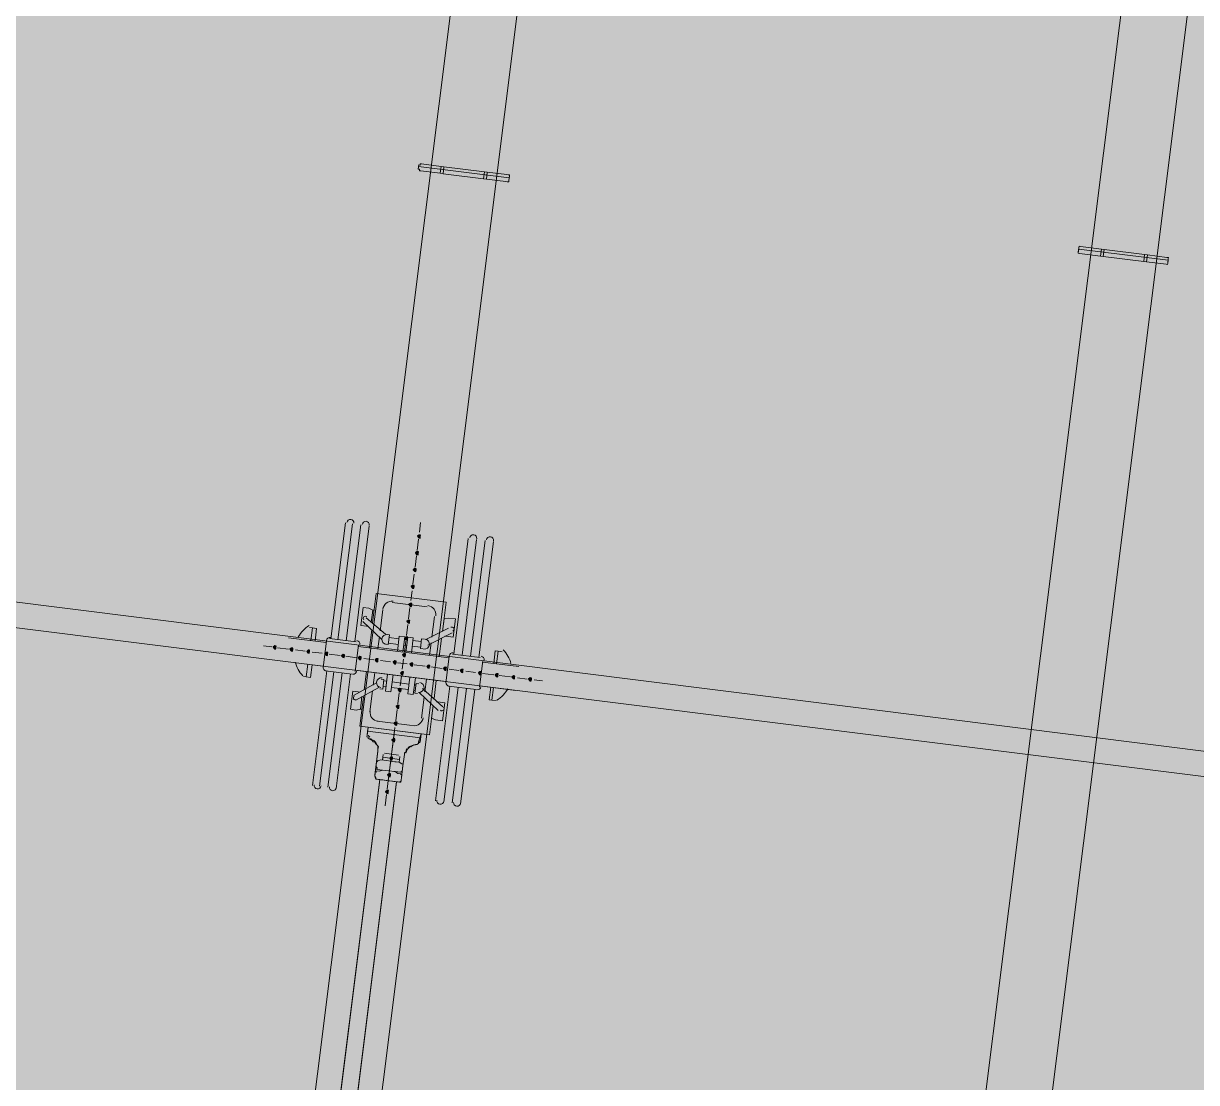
# Model space of a CAD drawing. Header units: metres. Extents: x -4 to 509425, y 7549 to 4732445.
# Drawn here: x 476057.51 to 476064.57, y 4719744.51 to 4719750.89 of the extents above; entities that cross this region are included whole.
import ezdxf

# ---------------------------------------------------------------- set-up
doc = ezdxf.new("R2010")
doc.units = ezdxf.units.M
doc.header["$LTSCALE"] = 0.01
doc.header["$MEASUREMENT"] = 0
doc.layers.get('0').update_dxf_attribs({"lineweight": 0})
doc.layers.add('_SUBESTACIÓN', color=1, linetype='Continuous')
doc.layers.add('SUBESTACION LA VID', color=253, linetype='Continuous')

# ---------------------------------------------------------------- blocks, each defined once
blk = doc.blocks.new('A$Cfff6051d')
at = {"layer": 'SUBESTACION LA VID', "transparency": 33554687}
h = blk.add_hatch(color=256, dxfattribs=at)
h.dxf.hatch_style = 2
h.paths.add_polyline_path([(476059.8963, 4719747.7988), (476059.8974, 4719747.8072), (476059.889, 4719747.8083), (476059.8795, 4719747.801), (476059.8869, 4719747.7915), (476059.8953, 4719747.7904)])
h = blk.add_hatch(color=256, dxfattribs=at)
h.dxf.hatch_style = 2
h.paths.add_polyline_path([(476059.8837, 4719747.698), (476059.8848, 4719747.7064), (476059.8763, 4719747.7075), (476059.8669, 4719747.7002), (476059.8742, 4719747.6907), (476059.8826, 4719747.6896)])
h = blk.add_hatch(color=256, dxfattribs=at)
h.dxf.hatch_style = 2
h.paths.add_polyline_path([(476059.8711, 4719747.5972), (476059.8721, 4719747.6056), (476059.8637, 4719747.6067), (476059.8543, 4719747.5993), (476059.8616, 4719747.5899), (476059.87, 4719747.5888)])
h = blk.add_hatch(color=256, dxfattribs=at)
h.dxf.hatch_style = 2
h.paths.add_polyline_path([(476059.8584, 4719747.4964), (476059.8595, 4719747.5048), (476059.8511, 4719747.5059), (476059.8416, 4719747.4985), (476059.849, 4719747.4891), (476059.8574, 4719747.488)])
h = blk.add_hatch(color=256, dxfattribs=at)
h.dxf.hatch_style = 2
h.paths.add_polyline_path([(476059.8447, 4719747.3872), (476059.8458, 4719747.3956), (476059.8374, 4719747.3967), (476059.8279, 4719747.3893), (476059.8353, 4719747.3799), (476059.8437, 4719747.3788)])
h = blk.add_hatch(color=256, dxfattribs=at)
h.dxf.hatch_style = 2
h.paths.add_polyline_path([(476059.8321, 4719747.2864), (476059.8332, 4719747.2948), (476059.8247, 4719747.2959), (476059.8153, 4719747.2885), (476059.8226, 4719747.2791), (476059.831, 4719747.278)])
h = blk.add_hatch(color=256, dxfattribs=at)
h.dxf.hatch_style = 2
h.paths.add_polyline_path([(476059.8195, 4719747.1856), (476059.8205, 4719747.194), (476059.8121, 4719747.1951), (476059.8027, 4719747.1877), (476059.81, 4719747.1783), (476059.8184, 4719747.1772)])
h = blk.add_hatch(color=256, dxfattribs=at)
h.dxf.hatch_style = 2
h.paths.add_polyline_path([(476059.0277, 4719747.1313), (476059.0287, 4719747.1397), (476059.0203, 4719747.1408), (476059.0109, 4719747.1334), (476059.0182, 4719747.124), (476059.0266, 4719747.1229)])
h = blk.add_hatch(color=256, dxfattribs=at)
h.dxf.hatch_style = 2
h.paths.add_polyline_path([(476059.1285, 4719747.1187), (476059.1295, 4719747.1271), (476059.1211, 4719747.1281), (476059.1117, 4719747.1208), (476059.119, 4719747.1113), (476059.1274, 4719747.1103)])
h = blk.add_hatch(color=256, dxfattribs=at)
h.dxf.hatch_style = 2
h.paths.add_polyline_path([(476059.2293, 4719747.106), (476059.2303, 4719747.1144), (476059.2219, 4719747.1155), (476059.2125, 4719747.1081), (476059.2198, 4719747.0987), (476059.2282, 4719747.0976)])
h = blk.add_hatch(color=256, dxfattribs=at)
h.dxf.hatch_style = 2
h.paths.add_polyline_path([(476059.3385, 4719747.0923), (476059.3395, 4719747.1007), (476059.3311, 4719747.1018), (476059.3217, 4719747.0944), (476059.329, 4719747.085), (476059.3374, 4719747.0839)])
h = blk.add_hatch(color=256, dxfattribs=at)
h.dxf.hatch_style = 2
h.paths.add_polyline_path([(476059.4393, 4719747.0797), (476059.4403, 4719747.0881), (476059.4319, 4719747.0892), (476059.4225, 4719747.0818), (476059.4298, 4719747.0724), (476059.4382, 4719747.0713)])
h = blk.add_hatch(color=256, dxfattribs=at)
h.dxf.hatch_style = 2
h.paths.add_polyline_path([(476059.5401, 4719747.0671), (476059.5411, 4719747.0755), (476059.5327, 4719747.0765), (476059.5233, 4719747.0692), (476059.5306, 4719747.0597), (476059.539, 4719747.0587)])
h = blk.add_hatch(color=256, dxfattribs=at)
h.dxf.hatch_style = 2
h.paths.add_polyline_path([(476059.6409, 4719747.0544), (476059.6419, 4719747.0628), (476059.6335, 4719747.0639), (476059.6241, 4719747.0565), (476059.6314, 4719747.0471), (476059.6398, 4719747.046)])
h = blk.add_hatch(color=256, dxfattribs=at)
h.dxf.hatch_style = 2
h.paths.add_polyline_path([(476059.7501, 4719747.0407), (476059.7511, 4719747.0491), (476059.7427, 4719747.0502), (476059.7333, 4719747.0428), (476059.7406, 4719747.0334), (476059.749, 4719747.0323)])
h = blk.add_hatch(color=256, dxfattribs=at)
h.dxf.hatch_style = 2
h.paths.add_polyline_path([(476059.8068, 4719747.0848), (476059.8079, 4719747.0932), (476059.7995, 4719747.0943), (476059.79, 4719747.0869), (476059.7974, 4719747.0775), (476059.8058, 4719747.0764)])
h = blk.add_hatch(color=256, dxfattribs=at)
h.dxf.hatch_style = 2
h.paths.add_polyline_path([(476059.8509, 4719747.0281), (476059.852, 4719747.0365), (476059.8436, 4719747.0376), (476059.8341, 4719747.0302), (476059.8414, 4719747.0208), (476059.8498, 4719747.0197)])
h = blk.add_hatch(color=256, dxfattribs=at)
h.dxf.hatch_style = 2
h.paths.add_polyline_path([(476059.7931, 4719746.9756), (476059.7942, 4719746.984), (476059.7858, 4719746.9851), (476059.7763, 4719746.9777), (476059.7837, 4719746.9683), (476059.7921, 4719746.9672)])
h = blk.add_hatch(color=256, dxfattribs=at)
h.dxf.hatch_style = 2
h.paths.add_polyline_path([(476059.9517, 4719747.0155), (476059.9528, 4719747.0239), (476059.9444, 4719747.0249), (476059.9349, 4719747.0176), (476059.9422, 4719747.0081), (476059.9506, 4719747.0071)])
h = blk.add_hatch(color=256, dxfattribs=at)
h.dxf.hatch_style = 2
h.paths.add_polyline_path([(476060.0525, 4719747.0028), (476060.0536, 4719747.0112), (476060.0452, 4719747.0123), (476060.0357, 4719747.0049), (476060.0431, 4719746.9955), (476060.0515, 4719746.9944)])
h = blk.add_hatch(color=256, dxfattribs=at)
h.dxf.hatch_style = 2
h.paths.add_polyline_path([(476060.1533, 4719746.9902), (476060.1544, 4719746.9986), (476060.146, 4719746.9996), (476060.1365, 4719746.9923), (476060.1439, 4719746.9828), (476060.1523, 4719746.9818)])
h = blk.add_hatch(color=256, dxfattribs=at)
h.dxf.hatch_style = 2
h.paths.add_polyline_path([(476060.2625, 4719746.9765), (476060.2636, 4719746.9849), (476060.2552, 4719746.9859), (476060.2457, 4719746.9786), (476060.2531, 4719746.9691), (476060.2615, 4719746.9681)])
h = blk.add_hatch(color=256, dxfattribs=at)
h.dxf.hatch_style = 2
h.paths.add_polyline_path([(476060.3633, 4719746.9639), (476060.3644, 4719746.9723), (476060.356, 4719746.9733), (476060.3465, 4719746.966), (476060.3539, 4719746.9565), (476060.3623, 4719746.9555)])
h = blk.add_hatch(color=256, dxfattribs=at)
h.dxf.hatch_style = 2
h.paths.add_polyline_path([(476060.4641, 4719746.9512), (476060.4652, 4719746.9596), (476060.4568, 4719746.9607), (476060.4473, 4719746.9533), (476060.4547, 4719746.9439), (476060.4631, 4719746.9428)])
h = blk.add_hatch(color=256, dxfattribs=at)
h.dxf.hatch_style = 2
h.paths.add_polyline_path([(476060.5649, 4719746.9386), (476060.566, 4719746.947), (476060.5576, 4719746.948), (476060.5481, 4719746.9407), (476060.5555, 4719746.9312), (476060.5639, 4719746.9302)])
h = blk.add_hatch(color=256, dxfattribs=at)
h.dxf.hatch_style = 2
h.paths.add_polyline_path([(476059.7805, 4719746.8748), (476059.7815, 4719746.8832), (476059.7731, 4719746.8843), (476059.7637, 4719746.8769), (476059.771, 4719746.8675), (476059.7794, 4719746.8664)])
h = blk.add_hatch(color=256, dxfattribs=at)
h.dxf.hatch_style = 2
h.paths.add_polyline_path([(476059.7679, 4719746.774), (476059.7689, 4719746.7824), (476059.7605, 4719746.7835), (476059.751, 4719746.7761), (476059.7584, 4719746.7667), (476059.7668, 4719746.7656)])
h = blk.add_hatch(color=256, dxfattribs=at)
h.dxf.hatch_style = 2
h.paths.add_polyline_path([(476059.7552, 4719746.6732), (476059.7563, 4719746.6816), (476059.7479, 4719746.6827), (476059.7384, 4719746.6753), (476059.7458, 4719746.6659), (476059.7542, 4719746.6648)])
h = blk.add_hatch(color=256, dxfattribs=at)
h.dxf.hatch_style = 2
h.paths.add_polyline_path([(476059.7426, 4719746.5724), (476059.7436, 4719746.5808), (476059.7352, 4719746.5819), (476059.7258, 4719746.5745), (476059.7331, 4719746.5651), (476059.7415, 4719746.564)])
h = blk.add_hatch(color=256, dxfattribs=at)
h.dxf.hatch_style = 2
h.paths.add_polyline_path([(476059.7289, 4719746.4632), (476059.7299, 4719746.4716), (476059.7215, 4719746.4726), (476059.7121, 4719746.4653), (476059.7194, 4719746.4558), (476059.7278, 4719746.4548)])
h = blk.add_hatch(color=256, dxfattribs=at)
h.dxf.hatch_style = 2
h.paths.add_polyline_path([(476059.7163, 4719746.3624), (476059.7173, 4719746.3708), (476059.7089, 4719746.3718), (476059.6994, 4719746.3645), (476059.7068, 4719746.355), (476059.7152, 4719746.354)])
h = blk.add_hatch(color=256, dxfattribs=at)
h.dxf.hatch_style = 2
h.paths.add_polyline_path([(476059.7036, 4719746.2616), (476059.7047, 4719746.27), (476059.6963, 4719746.271), (476059.6868, 4719746.2637), (476059.6942, 4719746.2542), (476059.7026, 4719746.2532)])
at = {"layer": 'SUBESTACION LA VID', "lineweight": 15}
for p, q in [((476071.4612, 4719745.6493), (475975.7142, 4719757.6531)), ((476071.4423, 4719745.4981), (475975.6953, 4719757.5019)), ((476059.4459, 4719747.8809), (476059.3585, 4719747.1837)), ((476059.4005, 4719747.1784), (476059.4879, 4719747.8757)), ((476059.8985, 4719747.8839), (476059.8911, 4719747.8251)), ((476059.5383, 4719747.8693), (476059.4509, 4719747.1721)), ((476059.5013, 4719747.1658), (476059.5887, 4719747.863)), ((476059.8858, 4719747.7831), (476059.8774, 4719747.7159)), ((476060.0977, 4719747.091), (476060.1851, 4719747.7882)), ((476060.2355, 4719747.7819), (476060.1481, 4719747.0847)), ((476060.1985, 4719747.0784), (476060.2859, 4719747.7756)), ((476060.3363, 4719747.7693), (476060.2489, 4719747.0721)), ((476059.8732, 4719747.6823), (476059.8648, 4719747.6151)), ((476059.8595, 4719747.5731), (476059.8521, 4719747.5143)), ((476059.6095, 4719747.2802), (476059.6316, 4719747.4566)), ((476060.0516, 4719747.404), (476059.6316, 4719747.4566)), ((476059.8469, 4719747.4723), (476059.8395, 4719747.4135)), ((476059.9371, 4719747.3756), (476059.7271, 4719747.402)), ((476060.0295, 4719747.2275), (476060.0516, 4719747.404)), ((476059.5706, 4719747.3107), (476059.6861, 4719747.2109)), ((476059.6546, 4719747.2319), (476059.6704, 4719747.3579)), ((476059.8342, 4719747.3715), (476059.8258, 4719747.3043)), ((476059.9654, 4719747.1929), (476059.9812, 4719747.3189)), ((476059.2304, 4719747.2509), (476059.2472, 4719747.2488)), ((476059.5507, 4719747.2876), (476059.6651, 4719747.1794)), ((476059.8216, 4719747.2707), (476059.8132, 4719747.2035)), ((476060.0663, 4719747.2485), (476059.9297, 4719747.1803)), ((476059.3301, 4719747.1616), (476059.1033, 4719747.1901)), ((476059.3111, 4719747.0104), (476059.3312, 4719747.17)), ((476059.5097, 4719747.1647), (476059.3501, 4719747.1847)), ((476059.5905, 4719747.129), (476059.6042, 4719747.2382)), ((476059.6409, 4719747.1227), (476059.6504, 4719747.1983)), ((476059.768, 4719747.1835), (476059.7092, 4719747.1909)), ((476059.7585, 4719747.1079), (476059.7701, 4719747.2003)), ((476059.8037, 4719747.1961), (476059.7701, 4719747.2003)), ((476059.7921, 4719747.1037), (476059.8037, 4719747.1961)), ((476059.8089, 4719747.1699), (476059.8005, 4719747.1027)), ((476059.8184, 4719747.1772), (476059.8016, 4719747.1793)), ((476059.8089, 4719747.1016), (476059.8205, 4719747.194)), ((476059.8541, 4719747.1898), (476059.8205, 4719747.194)), ((476059.8425, 4719747.0974), (476059.8541, 4719747.1898)), ((476059.9024, 4719747.1667), (476059.852, 4719747.173)), ((476059.9213, 4719747.1814), (476059.9045, 4719747.1835)), ((476060.0883, 4719747.2202), (476059.9423, 4719747.1446)), ((476060.0105, 4719747.0763), (476060.0242, 4719747.1855)), ((476059.0025, 4719747.1345), (476058.9521, 4719747.1408)), ((476059.1033, 4719747.1218), (476059.0361, 4719747.1303)), ((476059.2041, 4719747.1092), (476059.1453, 4719747.1166)), ((476059.3049, 4719747.0966), (476059.2461, 4719747.1039)), ((476059.5244, 4719747.1458), (476059.5044, 4719746.9862)), ((476060.0693, 4719747.069), (476059.5233, 4719747.1374)), ((476059.7638, 4719747.1499), (476059.705, 4719747.1573)), ((476059.8142, 4719747.1436), (476059.7974, 4719747.1457)), ((476059.8982, 4719747.1331), (476059.8478, 4719747.1394)), ((476059.9517, 4719747.0837), (476059.9612, 4719747.1593)), ((476060.3896, 4719747.1056), (476060.3644, 4719747.1088)), ((476059.3122, 4719747.0188), (476059.0854, 4719747.0473)), ((476059.4141, 4719747.0829), (476059.3469, 4719747.0913)), ((476059.5149, 4719747.0702), (476059.4477, 4719747.0786)), ((476059.6157, 4719747.0576), (476059.5569, 4719747.065)), ((476059.7165, 4719747.0449), (476059.6577, 4719747.0523)), ((476059.8173, 4719747.0323), (476059.7585, 4719747.0397)), ((476059.7953, 4719747.0607), (476059.7879, 4719747.0019)), ((476060.0704, 4719747.0774), (476060.0504, 4719746.9178)), ((476060.0893, 4719747.0921), (476060.2573, 4719747.071)), ((476060.252, 4719746.8925), (476060.272, 4719747.0521)), ((476060.2709, 4719747.0437), (476060.4894, 4719747.0163)), ((476059.2355, 4719746.9517), (476059.245, 4719747.0273)), ((476059.2479, 4719746.3017), (476059.3342, 4719746.9905)), ((476059.3762, 4719746.9852), (476059.2899, 4719746.2964)), ((476059.4854, 4719746.9715), (476059.3258, 4719746.9915)), ((476059.3403, 4719746.2901), (476059.4266, 4719746.9789)), ((476059.477, 4719746.9726), (476059.3907, 4719746.2838)), ((476060.0514, 4719746.9262), (476059.5054, 4719746.9946)), ((476059.5589, 4719746.877), (476059.5726, 4719746.9862)), ((476059.6135, 4719746.9043), (476059.623, 4719746.9799)), ((476059.6986, 4719746.9704), (476059.686, 4719746.8696)), ((476059.7322, 4719746.9662), (476059.7196, 4719746.8654)), ((476059.7826, 4719746.9599), (476059.7752, 4719746.9011)), ((476059.9265, 4719747.0186), (476059.8593, 4719747.027)), ((476060.0273, 4719747.006), (476059.9601, 4719747.0144)), ((476060.1281, 4719746.9933), (476060.0693, 4719747.0007)), ((476060.2289, 4719746.9807), (476060.1701, 4719746.9881)), ((476060.3381, 4719746.967), (476060.2709, 4719746.9754)), ((476060.4389, 4719746.9544), (476060.3717, 4719746.9628)), ((476059.2103, 4719746.9548), (476059.1935, 4719746.9569)), ((476059.4949, 4719746.8424), (476059.6324, 4719746.919)), ((476059.5085, 4719746.8151), (476059.6461, 4719746.8917)), ((476059.6891, 4719746.8948), (476059.6723, 4719746.8969)), ((476059.6934, 4719746.9284), (476059.6766, 4719746.9305)), ((476059.8235, 4719746.8779), (476059.7227, 4719746.8906)), ((476059.8278, 4719746.9115), (476059.727, 4719746.9242)), ((476059.833, 4719746.9536), (476059.8204, 4719746.8527)), ((476059.8666, 4719746.9493), (476059.854, 4719746.8485)), ((476059.8698, 4719746.9063), (476059.8614, 4719746.9073)), ((476059.9243, 4719746.8653), (476059.9338, 4719746.9409)), ((476059.9789, 4719746.8243), (476059.9926, 4719746.9335)), ((476060.0735, 4719746.8978), (476059.9871, 4719746.209)), ((476060.0375, 4719746.2027), (476060.1239, 4719746.8915)), ((476060.0651, 4719746.8989), (476060.2331, 4719746.8778)), ((476060.253, 4719746.9009), (476060.4715, 4719746.8735)), ((476060.3108, 4719746.8169), (476060.3202, 4719746.8925)), ((476060.5397, 4719746.9417), (476060.4809, 4719746.9491)), ((476060.6321, 4719746.9302), (476060.5817, 4719746.9365)), ((476059.5315, 4719746.6586), (476059.5537, 4719746.835)), ((476059.5935, 4719746.7447), (476059.6093, 4719746.8707)), ((476059.7196, 4719746.8654), (476059.686, 4719746.8696)), ((476059.77, 4719746.8591), (476059.7616, 4719746.7919)), ((476059.854, 4719746.8485), (476059.8204, 4719746.8527)), ((476059.8655, 4719746.8727), (476059.8571, 4719746.8737)), ((476059.8802, 4719746.8538), (476059.8634, 4719746.8559)), ((476060.0041, 4719746.7529), (476059.8897, 4719746.8611)), ((476059.9043, 4719746.7057), (476059.9201, 4719746.8317)), ((476060.0325, 4719746.775), (476059.9097, 4719746.8842)), ((476060.1743, 4719746.8852), (476060.0879, 4719746.1963)), ((476060.1383, 4719746.19), (476060.2247, 4719746.8788)), ((476059.7573, 4719746.7583), (476059.7489, 4719746.6911)), ((476059.9516, 4719746.6059), (476059.9737, 4719746.7823)), ((476060.3276, 4719746.8148), (476060.3528, 4719746.8116)), ((476059.8476, 4719746.6616), (476059.6376, 4719746.6879)), ((476059.9516, 4719746.6059), (476059.5315, 4719746.6586)), ((476059.898, 4719746.587), (476059.5788, 4719746.6271)), ((476059.7437, 4719746.6491), (476059.7363, 4719746.5903)), ((476059.5819, 4719746.584), (476059.6061, 4719746.5724)), ((476059.731, 4719746.5483), (476059.7236, 4719746.4894)), ((476059.8497, 4719746.5419), (476059.8759, 4719746.5471)), ((476059.6407, 4719746.5084), (476059.6302, 4719746.4244)), ((476059.6722, 4719746.4874), (476059.6701, 4719746.4706)), ((476059.6806, 4719746.4863), (476059.6806, 4719746.4863)), ((476059.7656, 4719746.4842), (476059.6816, 4719746.4947)), ((476059.7646, 4719746.4758), (476059.7646, 4719746.4758)), ((476059.7709, 4719746.4579), (476059.773, 4719746.4747)), ((476059.7898, 4719746.4044), (476059.8003, 4719746.4884)), ((476059.6228, 4719746.3656), (476059.6302, 4719746.4244)), ((476059.7184, 4719746.4474), (476059.7099, 4719746.3802)), ((476059.7898, 4719746.4044), (476059.7824, 4719746.3456)), ((476059.6532, 4719746.3362), (476058.915, 4719740.4475)), ((476059.754, 4719746.3235), (476059.0158, 4719740.4349)), ((476059.7057, 4719746.3466), (476059.6973, 4719746.2794)), ((476059.6931, 4719746.2458), (476059.6847, 4719746.1786))]:
    blk.add_line(p, q, dxfattribs=at)
at = {"layer": 'SUBESTACION LA VID', "lineweight": 0}
for p, q in [((476060.4295, 4719749.9419), (476060.4316, 4719749.9587)), ((476060.4327, 4719749.9671), (476060.4316, 4719749.9587)), ((476064.3945, 4719749.4448), (476064.3966, 4719749.4616)), ((476064.3976, 4719749.47), (476064.3966, 4719749.4616)), ((476059.9012, 4719746.6122), (476059.8864, 4719746.5629)), ((476059.6532, 4719746.3362), (476059.754, 4719746.3235))]:
    blk.add_line(p, q, dxfattribs=at)
at = {"layer": 'SUBESTACION LA VID', "lineweight": 15}
for points in [[(476062.275, 4719768.4732), (476062.0338, 4719766.5495), (476057.6569, 4719731.6377)], [(476062.6698, 4719768.4237), (476062.4286, 4719766.5), (476058.0517, 4719731.5882)], [(476061.6303, 4719731.1396), (476066.0071, 4719766.0514), (476066.2483, 4719767.9751)], [(476066.6431, 4719767.9256), (476066.402, 4719766.0019), (476062.0251, 4719731.0901)], [(476071.4423, 4719745.4981), (476071.4612, 4719745.6493), (475975.7142, 4719757.6531), (475975.6953, 4719757.5019), (476071.4423, 4719745.4981)], [(476059.9045, 4719750.0418), (476059.8961, 4719750.0429), (476059.895, 4719750.0345), (476059.8866, 4719750.0355), (476059.8835, 4719750.0103), (476059.8919, 4719750.0093), (476059.8908, 4719750.0009), (476059.8992, 4719749.9998), (476060.0168, 4719749.9851), (476060.0221, 4719750.0271), (476059.9045, 4719750.0418)], [(476060.4316, 4719749.9587), (476060.4295, 4719749.9419), (476060.4285, 4719749.9335), (476060.4201, 4719749.9345), (476060.4117, 4719749.9356), (476060.2941, 4719749.9503), (476060.2773, 4719749.9524), (476060.0336, 4719749.983), (476060.0168, 4719749.9851), (476059.8992, 4719749.9998), (476059.8908, 4719750.0009), (476059.8919, 4719750.0093), (476059.8835, 4719750.0103), (476059.8856, 4719750.0271), (476060.4316, 4719749.9587)], [(476060.4316, 4719749.9587), (476060.4327, 4719749.9671), (476060.4337, 4719749.9755), (476060.4253, 4719749.9765), (476060.4169, 4719749.9776), (476060.2993, 4719749.9923), (476060.2825, 4719749.9944), (476060.0389, 4719750.025), (476060.0221, 4719750.0271), (476059.9045, 4719750.0418), (476059.8961, 4719750.0429), (476059.895, 4719750.0345), (476059.8866, 4719750.0355), (476059.8856, 4719750.0271), (476060.4316, 4719749.9587)], [(476060.0221, 4719750.0271), (476060.0168, 4719749.9851), (476060.0336, 4719749.983), (476060.0389, 4719750.025), (476060.0221, 4719750.0271)], [(476060.2825, 4719749.9944), (476060.2773, 4719749.9524), (476060.0336, 4719749.983), (476060.0389, 4719750.025), (476060.2825, 4719749.9944)], [(476060.2993, 4719749.9923), (476060.2941, 4719749.9503), (476060.2773, 4719749.9524), (476060.2825, 4719749.9944), (476060.2993, 4719749.9923)], [(476060.4169, 4719749.9776), (476060.2993, 4719749.9923), (476060.2941, 4719749.9503), (476060.4117, 4719749.9356), (476060.4201, 4719749.9345), (476060.4285, 4719749.9335), (476060.4295, 4719749.9419), (476060.4327, 4719749.9671), (476060.4337, 4719749.9755), (476060.4253, 4719749.9765), (476060.4169, 4719749.9776)], [(476063.8695, 4719749.5448), (476063.8611, 4719749.5458), (476063.86, 4719749.5374), (476063.8568, 4719749.5122), (476063.8558, 4719749.5038), (476063.8642, 4719749.5027), (476063.9902, 4719749.487), (476063.9955, 4719749.529), (476063.8695, 4719749.5448)], [(476064.3966, 4719749.4616), (476064.3945, 4719749.4448), (476064.3934, 4719749.4364), (476064.385, 4719749.4375), (476064.2674, 4719749.4522), (476064.2506, 4719749.4543), (476064.007, 4719749.4848), (476063.9902, 4719749.487), (476063.8642, 4719749.5027), (476063.8558, 4719749.5038), (476063.8568, 4719749.5122), (476063.859, 4719749.529), (476064.3966, 4719749.4616)], [(476064.3966, 4719749.4616), (476064.3976, 4719749.47), (476064.3987, 4719749.4784), (476064.3903, 4719749.4795), (476064.2727, 4719749.4942), (476064.2559, 4719749.4963), (476064.0123, 4719749.5269), (476063.9955, 4719749.529), (476063.8695, 4719749.5448), (476063.8611, 4719749.5458), (476063.86, 4719749.5374), (476063.859, 4719749.529), (476064.3966, 4719749.4616)], [(476063.9955, 4719749.529), (476063.9902, 4719749.487), (476064.007, 4719749.4848), (476064.0123, 4719749.5269), (476063.9955, 4719749.529)], [(476064.2559, 4719749.4963), (476064.2506, 4719749.4543), (476064.007, 4719749.4848), (476064.0123, 4719749.5269), (476064.2559, 4719749.4963)], [(476064.2727, 4719749.4942), (476064.2674, 4719749.4522), (476064.2506, 4719749.4543), (476064.2559, 4719749.4963), (476064.2727, 4719749.4942)], [(476064.3903, 4719749.4795), (476064.2727, 4719749.4942), (476064.2674, 4719749.4522), (476064.385, 4719749.4375), (476064.3934, 4719749.4364), (476064.3945, 4719749.4448), (476064.3976, 4719749.47), (476064.3987, 4719749.4784), (476064.3903, 4719749.4795)], [(476059.5391, 4719747.2634), (476059.5528, 4719747.3726), (476059.5864, 4719747.3684), (476059.6105, 4719747.3569)], [(476059.6189, 4719747.3558), (476059.6105, 4719747.3569), (476059.6011, 4719747.2813)], [(476059.2629, 4719747.1701), (476059.2724, 4719747.2457), (476059.2472, 4719747.2488), (476059.2377, 4719747.1732)], [(476059.5391, 4719747.2634), (476059.5727, 4719747.2592), (476059.5811, 4719747.2582)], [(476060.0431, 4719747.2002), (476060.0515, 4719747.1992), (476060.0935, 4719747.1939), (476060.1072, 4719747.3031), (476060.0652, 4719747.3084), (476060.039, 4719747.3032), (476060.0295, 4719747.2275)], [(476059.6871, 4719747.151), (476059.7039, 4719747.1489), (476059.7113, 4719747.2077), (476059.6945, 4719747.2098)], [(476059.9139, 4719747.1226), (476059.8971, 4719747.1247), (476059.9045, 4719747.1835)], [(476060.3381, 4719747.0353), (476060.3476, 4719747.1109), (476060.3644, 4719747.1088), (476060.3549, 4719747.0332)], [(476059.2198, 4719747.0304), (476059.2103, 4719746.9548), (476059.2355, 4719746.9517)], [(476059.6608, 4719746.941), (476059.6776, 4719746.9389), (476059.6702, 4719746.8801), (476059.6534, 4719746.8822)], [(476059.8876, 4719746.9126), (476059.8708, 4719746.9147), (476059.8634, 4719746.8559)], [(476060.337, 4719746.8904), (476060.3276, 4719746.8148), (476060.3108, 4719746.8169)], [(476059.4896, 4719746.8686), (476059.4759, 4719746.7594), (476059.5095, 4719746.7552), (476059.5358, 4719746.7604)], [(476059.4896, 4719746.8686), (476059.5232, 4719746.8644), (476059.5316, 4719746.8633)], [(476059.5442, 4719746.7594), (476059.5358, 4719746.7604), (476059.5453, 4719746.836)], [(476059.9936, 4719746.8054), (476060.002, 4719746.8044), (476060.044, 4719746.7991), (476060.0303, 4719746.6899), (476059.9883, 4719746.6952), (476059.9642, 4719746.7067), (476059.9737, 4719746.7823)], [(476059.5756, 4719746.6019), (476059.5819, 4719746.6523), (476059.7415, 4719746.6323), (476059.7036, 4719746.3298), (476059.6784, 4719746.333), (476059.67, 4719746.3341), (476059.6532, 4719746.3362), (476059.6448, 4719746.3372), (476059.6364, 4719746.3383), (476059.628, 4719746.3393), (476059.6217, 4719746.3572), (476059.6228, 4719746.3656), (476059.6302, 4719746.4244), (476059.6407, 4719746.5084), (476059.6417, 4719746.5168), (476059.6428, 4719746.5252), (476059.6439, 4719746.5336), (476059.6365, 4719746.543), (476059.6292, 4719746.5525), (476059.6218, 4719746.5619), (476059.6134, 4719746.563), (476059.6061, 4719746.5724), (476059.5987, 4719746.5819), (476059.5819, 4719746.584), (476059.583, 4719746.5924), (476059.5746, 4719746.5935), (476059.5756, 4719746.6019)], [(476059.8948, 4719746.5618), (476059.898, 4719746.587), (476059.9012, 4719746.6122), (476059.5819, 4719746.6523), (476059.5788, 4719746.6271), (476059.5756, 4719746.6019)], [(476059.8948, 4719746.5618), (476059.9012, 4719746.6122), (476059.7415, 4719746.6323), (476059.7036, 4719746.3298), (476059.7288, 4719746.3267), (476059.7372, 4719746.3256), (476059.7456, 4719746.3246), (476059.754, 4719746.3235), (476059.7624, 4719746.3225), (476059.7708, 4719746.3214), (476059.7792, 4719746.3204), (476059.7813, 4719746.3372), (476059.7824, 4719746.3456), (476059.7898, 4719746.4044), (476059.8003, 4719746.4884), (476059.8014, 4719746.4968), (476059.8108, 4719746.5041), (476059.8119, 4719746.5125), (476059.8129, 4719746.5209), (476059.8213, 4719746.5199), (476059.8224, 4719746.5283), (476059.8318, 4719746.5356), (476059.8402, 4719746.5346), (476059.8497, 4719746.5419), (476059.8675, 4719746.5482), (476059.8759, 4719746.5471), (476059.8854, 4719746.5545), (476059.8864, 4719746.5629), (476059.8948, 4719746.5618)], [(476059.7688, 4719746.4411), (476059.7709, 4719746.4579), (476059.6701, 4719746.4706), (476059.668, 4719746.4538)], [(476059.6228, 4719746.3656), (476059.6238, 4719746.374), (476059.6249, 4719746.3824), (476059.6333, 4719746.3813), (476059.6343, 4719746.3897), (476059.6511, 4719746.3876), (476059.669, 4719746.3939), (476059.6858, 4719746.3918), (476059.711, 4719746.3886), (476059.7362, 4719746.3855), (476059.7446, 4719746.3844), (476059.7604, 4719746.3739), (476059.7772, 4719746.3718), (476059.7845, 4719746.3624), (476059.7835, 4719746.354), (476059.7824, 4719746.3456), (476059.7813, 4719746.3372), (476059.7803, 4719746.3288), (476059.7708, 4719746.3214), (476059.754, 4719746.3235), (476059.7372, 4719746.3256), (476059.7288, 4719746.3267), (476059.7036, 4719746.3298), (476059.6784, 4719746.333), (476059.6616, 4719746.3351), (476059.6448, 4719746.3372), (476059.628, 4719746.3393), (476059.6291, 4719746.3477), (476059.6217, 4719746.3572), (476059.6228, 4719746.3656)], [(476059.7184, 4719746.4474), (476059.7436, 4719746.4443), (476059.752, 4719746.4432), (476059.7688, 4719746.4411), (476059.7845, 4719746.4306), (476059.7929, 4719746.4296), (476059.7919, 4719746.4212), (476059.7908, 4719746.4128), (476059.7898, 4719746.4044), (476059.7887, 4719746.396), (476059.7877, 4719746.3876), (476059.7782, 4719746.3802), (476059.7614, 4719746.3823), (476059.7446, 4719746.3844), (476059.7362, 4719746.3855), (476059.711, 4719746.3886), (476059.6858, 4719746.3918), (476059.669, 4719746.3939), (476059.6522, 4719746.396), (476059.6354, 4719746.3981), (476059.6365, 4719746.4065), (476059.6291, 4719746.416), (476059.6302, 4719746.4244), (476059.6312, 4719746.4328), (476059.6323, 4719746.4412), (476059.6417, 4719746.4485), (476059.6596, 4719746.4548), (476059.6764, 4719746.4527), (476059.6932, 4719746.4506), (476059.7184, 4719746.4474)], [(476059.6532, 4719746.3362), (476059.754, 4719746.3235), (476059.0158, 4719740.4349), (476058.915, 4719740.4475), (476059.6532, 4719746.3362)]]:
    blk.add_lwpolyline(points, dxfattribs=at)
at = {"layer": 'SUBESTACION LA VID', "lineweight": 0}
for points in [[(476059.8856, 4719750.0271), (476059.8835, 4719750.0103), (476059.8856, 4719750.0271), (476059.8835, 4719750.0103)], [(476059.8856, 4719750.0271), (476059.8866, 4719750.0355), (476059.8856, 4719750.0271), (476059.8866, 4719750.0355)], [(476063.859, 4719749.529), (476063.8558, 4719749.5038), (476063.859, 4719749.529), (476063.8558, 4719749.5038), (476063.859, 4719749.529), (476063.8558, 4719749.5038), (476063.859, 4719749.529), (476063.8558, 4719749.5038), (476063.859, 4719749.529), (476063.8558, 4719749.5038)], [(476063.859, 4719749.529), (476063.8568, 4719749.5122), (476063.859, 4719749.529), (476063.8568, 4719749.5122), (476063.859, 4719749.529), (476063.8568, 4719749.5122), (476063.859, 4719749.529), (476063.8568, 4719749.5122)], [(476059.6407, 4719746.5084), (476059.6228, 4719746.3656), (476059.6407, 4719746.5084), (476059.6217, 4719746.3572)]]:
    blk.add_lwpolyline(points, dxfattribs=at)
at = {"layer": 'SUBESTACION LA VID'}
for points in [[(476059.8963, 4719747.7988), (476059.8974, 4719747.8072), (476059.889, 4719747.8083), (476059.8795, 4719747.801), (476059.8869, 4719747.7915), (476059.8953, 4719747.7904)], [(476059.8837, 4719747.698), (476059.8848, 4719747.7064), (476059.8763, 4719747.7075), (476059.8669, 4719747.7002), (476059.8742, 4719747.6907), (476059.8826, 4719747.6896)], [(476059.8711, 4719747.5972), (476059.8721, 4719747.6056), (476059.8637, 4719747.6067), (476059.8543, 4719747.5993), (476059.8616, 4719747.5899), (476059.87, 4719747.5888)], [(476059.8584, 4719747.4964), (476059.8595, 4719747.5048), (476059.8511, 4719747.5059), (476059.8416, 4719747.4985), (476059.849, 4719747.4891), (476059.8574, 4719747.488)], [(476059.8447, 4719747.3872), (476059.8458, 4719747.3956), (476059.8374, 4719747.3967), (476059.8279, 4719747.3893), (476059.8353, 4719747.3799), (476059.8437, 4719747.3788)], [(476059.8321, 4719747.2864), (476059.8332, 4719747.2948), (476059.8247, 4719747.2959), (476059.8153, 4719747.2885), (476059.8226, 4719747.2791), (476059.831, 4719747.278)], [(476059.8195, 4719747.1856), (476059.8205, 4719747.194), (476059.8121, 4719747.1951), (476059.8027, 4719747.1877), (476059.81, 4719747.1783), (476059.8184, 4719747.1772)], [(476059.0277, 4719747.1313), (476059.0287, 4719747.1397), (476059.0203, 4719747.1408), (476059.0109, 4719747.1334), (476059.0182, 4719747.124), (476059.0266, 4719747.1229)], [(476059.1285, 4719747.1187), (476059.1295, 4719747.1271), (476059.1211, 4719747.1281), (476059.1117, 4719747.1208), (476059.119, 4719747.1113), (476059.1274, 4719747.1103)], [(476059.2293, 4719747.106), (476059.2303, 4719747.1144), (476059.2219, 4719747.1155), (476059.2125, 4719747.1081), (476059.2198, 4719747.0987), (476059.2282, 4719747.0976)], [(476059.3385, 4719747.0923), (476059.3395, 4719747.1007), (476059.3311, 4719747.1018), (476059.3217, 4719747.0944), (476059.329, 4719747.085), (476059.3374, 4719747.0839)], [(476059.4393, 4719747.0797), (476059.4403, 4719747.0881), (476059.4319, 4719747.0892), (476059.4225, 4719747.0818), (476059.4298, 4719747.0724), (476059.4382, 4719747.0713)], [(476059.5401, 4719747.0671), (476059.5411, 4719747.0755), (476059.5327, 4719747.0765), (476059.5233, 4719747.0692), (476059.5306, 4719747.0597), (476059.539, 4719747.0587)], [(476059.6409, 4719747.0544), (476059.6419, 4719747.0628), (476059.6335, 4719747.0639), (476059.6241, 4719747.0565), (476059.6314, 4719747.0471), (476059.6398, 4719747.046)], [(476059.7501, 4719747.0407), (476059.7511, 4719747.0491), (476059.7427, 4719747.0502), (476059.7333, 4719747.0428), (476059.7406, 4719747.0334), (476059.749, 4719747.0323)], [(476059.8068, 4719747.0848), (476059.8079, 4719747.0932), (476059.7995, 4719747.0943), (476059.79, 4719747.0869), (476059.7974, 4719747.0775), (476059.8058, 4719747.0764)], [(476059.8509, 4719747.0281), (476059.852, 4719747.0365), (476059.8436, 4719747.0376), (476059.8341, 4719747.0302), (476059.8414, 4719747.0208), (476059.8498, 4719747.0197)], [(476059.7931, 4719746.9756), (476059.7942, 4719746.984), (476059.7858, 4719746.9851), (476059.7763, 4719746.9777), (476059.7837, 4719746.9683), (476059.7921, 4719746.9672)], [(476059.9517, 4719747.0155), (476059.9528, 4719747.0239), (476059.9444, 4719747.0249), (476059.9349, 4719747.0176), (476059.9422, 4719747.0081), (476059.9506, 4719747.0071)], [(476060.0525, 4719747.0028), (476060.0536, 4719747.0112), (476060.0452, 4719747.0123), (476060.0357, 4719747.0049), (476060.0431, 4719746.9955), (476060.0515, 4719746.9944)], [(476060.1533, 4719746.9902), (476060.1544, 4719746.9986), (476060.146, 4719746.9996), (476060.1365, 4719746.9923), (476060.1439, 4719746.9828), (476060.1523, 4719746.9818)], [(476060.2625, 4719746.9765), (476060.2636, 4719746.9849), (476060.2552, 4719746.9859), (476060.2457, 4719746.9786), (476060.2531, 4719746.9691), (476060.2615, 4719746.9681)], [(476060.3633, 4719746.9639), (476060.3644, 4719746.9723), (476060.356, 4719746.9733), (476060.3465, 4719746.966), (476060.3539, 4719746.9565), (476060.3623, 4719746.9555)], [(476060.4641, 4719746.9512), (476060.4652, 4719746.9596), (476060.4568, 4719746.9607), (476060.4473, 4719746.9533), (476060.4547, 4719746.9439), (476060.4631, 4719746.9428)], [(476060.5649, 4719746.9386), (476060.566, 4719746.947), (476060.5576, 4719746.948), (476060.5481, 4719746.9407), (476060.5555, 4719746.9312), (476060.5639, 4719746.9302)], [(476059.7805, 4719746.8748), (476059.7815, 4719746.8832), (476059.7731, 4719746.8843), (476059.7637, 4719746.8769), (476059.771, 4719746.8675), (476059.7794, 4719746.8664)], [(476059.7679, 4719746.774), (476059.7689, 4719746.7824), (476059.7605, 4719746.7835), (476059.751, 4719746.7761), (476059.7584, 4719746.7667), (476059.7668, 4719746.7656)], [(476059.7552, 4719746.6732), (476059.7563, 4719746.6816), (476059.7479, 4719746.6827), (476059.7384, 4719746.6753), (476059.7458, 4719746.6659), (476059.7542, 4719746.6648)], [(476059.7426, 4719746.5724), (476059.7436, 4719746.5808), (476059.7352, 4719746.5819), (476059.7258, 4719746.5745), (476059.7331, 4719746.5651), (476059.7415, 4719746.564)], [(476059.7289, 4719746.4632), (476059.7299, 4719746.4716), (476059.7215, 4719746.4726), (476059.7121, 4719746.4653), (476059.7194, 4719746.4558), (476059.7278, 4719746.4548)], [(476059.7163, 4719746.3624), (476059.7173, 4719746.3708), (476059.7089, 4719746.3718), (476059.6994, 4719746.3645), (476059.7068, 4719746.355), (476059.7152, 4719746.354)], [(476059.7036, 4719746.2616), (476059.7047, 4719746.27), (476059.6963, 4719746.271), (476059.6868, 4719746.2637), (476059.6942, 4719746.2542), (476059.7026, 4719746.2532)]]:
    blk.add_lwpolyline(points, close=True, dxfattribs=at)
at = {"layer": 'SUBESTACION LA VID', "lineweight": 0}
for points in [[(476059.8963, 4719747.7988), (476059.8974, 4719747.8072), (476059.889, 4719747.8083), (476059.8795, 4719747.801), (476059.8869, 4719747.7915), (476059.8953, 4719747.7904)], [(476059.8837, 4719747.698), (476059.8848, 4719747.7064), (476059.8763, 4719747.7075), (476059.8669, 4719747.7002), (476059.8742, 4719747.6907), (476059.8826, 4719747.6896)], [(476059.8711, 4719747.5972), (476059.8721, 4719747.6056), (476059.8637, 4719747.6067), (476059.8543, 4719747.5993), (476059.8616, 4719747.5899), (476059.87, 4719747.5888)], [(476059.8584, 4719747.4964), (476059.8595, 4719747.5048), (476059.8511, 4719747.5059), (476059.8416, 4719747.4985), (476059.849, 4719747.4891), (476059.8574, 4719747.488)], [(476059.8447, 4719747.3872), (476059.8458, 4719747.3956), (476059.8374, 4719747.3967), (476059.8279, 4719747.3893), (476059.8353, 4719747.3799), (476059.8437, 4719747.3788)], [(476059.8321, 4719747.2864), (476059.8332, 4719747.2948), (476059.8247, 4719747.2959), (476059.8153, 4719747.2885), (476059.8226, 4719747.2791), (476059.831, 4719747.278)], [(476059.8195, 4719747.1856), (476059.8205, 4719747.194), (476059.8121, 4719747.1951), (476059.8027, 4719747.1877), (476059.81, 4719747.1783), (476059.8184, 4719747.1772)], [(476059.0277, 4719747.1313), (476059.0287, 4719747.1397), (476059.0203, 4719747.1408), (476059.0109, 4719747.1334), (476059.0182, 4719747.124), (476059.0266, 4719747.1229)], [(476059.1285, 4719747.1187), (476059.1295, 4719747.1271), (476059.1211, 4719747.1281), (476059.1117, 4719747.1208), (476059.119, 4719747.1113), (476059.1274, 4719747.1103)], [(476059.2293, 4719747.106), (476059.2303, 4719747.1144), (476059.2219, 4719747.1155), (476059.2125, 4719747.1081), (476059.2198, 4719747.0987), (476059.2282, 4719747.0976)], [(476059.3385, 4719747.0923), (476059.3395, 4719747.1007), (476059.3311, 4719747.1018), (476059.3217, 4719747.0944), (476059.329, 4719747.085), (476059.3374, 4719747.0839)], [(476059.4393, 4719747.0797), (476059.4403, 4719747.0881), (476059.4319, 4719747.0892), (476059.4225, 4719747.0818), (476059.4298, 4719747.0724), (476059.4382, 4719747.0713)], [(476059.5401, 4719747.0671), (476059.5411, 4719747.0755), (476059.5327, 4719747.0765), (476059.5233, 4719747.0692), (476059.5306, 4719747.0597), (476059.539, 4719747.0587)], [(476059.6409, 4719747.0544), (476059.6419, 4719747.0628), (476059.6335, 4719747.0639), (476059.6241, 4719747.0565), (476059.6314, 4719747.0471), (476059.6398, 4719747.046)], [(476059.7501, 4719747.0407), (476059.7511, 4719747.0491), (476059.7427, 4719747.0502), (476059.7333, 4719747.0428), (476059.7406, 4719747.0334), (476059.749, 4719747.0323)], [(476059.8068, 4719747.0848), (476059.8079, 4719747.0932), (476059.7995, 4719747.0943), (476059.79, 4719747.0869), (476059.7974, 4719747.0775), (476059.8058, 4719747.0764)], [(476059.8509, 4719747.0281), (476059.852, 4719747.0365), (476059.8436, 4719747.0376), (476059.8341, 4719747.0302), (476059.8414, 4719747.0208), (476059.8498, 4719747.0197)], [(476059.7931, 4719746.9756), (476059.7942, 4719746.984), (476059.7858, 4719746.9851), (476059.7763, 4719746.9777), (476059.7837, 4719746.9683), (476059.7921, 4719746.9672)], [(476059.9517, 4719747.0155), (476059.9528, 4719747.0239), (476059.9444, 4719747.0249), (476059.9349, 4719747.0176), (476059.9422, 4719747.0081), (476059.9506, 4719747.0071)], [(476060.0525, 4719747.0028), (476060.0536, 4719747.0112), (476060.0452, 4719747.0123), (476060.0357, 4719747.0049), (476060.0431, 4719746.9955), (476060.0515, 4719746.9944)], [(476060.1533, 4719746.9902), (476060.1544, 4719746.9986), (476060.146, 4719746.9996), (476060.1365, 4719746.9923), (476060.1439, 4719746.9828), (476060.1523, 4719746.9818)], [(476060.2625, 4719746.9765), (476060.2636, 4719746.9849), (476060.2552, 4719746.9859), (476060.2457, 4719746.9786), (476060.2531, 4719746.9691), (476060.2615, 4719746.9681)], [(476060.3633, 4719746.9639), (476060.3644, 4719746.9723), (476060.356, 4719746.9733), (476060.3465, 4719746.966), (476060.3539, 4719746.9565), (476060.3623, 4719746.9555)], [(476060.4641, 4719746.9512), (476060.4652, 4719746.9596), (476060.4568, 4719746.9607), (476060.4473, 4719746.9533), (476060.4547, 4719746.9439), (476060.4631, 4719746.9428)], [(476060.5649, 4719746.9386), (476060.566, 4719746.947), (476060.5576, 4719746.948), (476060.5481, 4719746.9407), (476060.5555, 4719746.9312), (476060.5639, 4719746.9302)], [(476059.7805, 4719746.8748), (476059.7815, 4719746.8832), (476059.7731, 4719746.8843), (476059.7637, 4719746.8769), (476059.771, 4719746.8675), (476059.7794, 4719746.8664)], [(476059.7679, 4719746.774), (476059.7689, 4719746.7824), (476059.7605, 4719746.7835), (476059.751, 4719746.7761), (476059.7584, 4719746.7667), (476059.7668, 4719746.7656)], [(476059.7552, 4719746.6732), (476059.7563, 4719746.6816), (476059.7479, 4719746.6827), (476059.7384, 4719746.6753), (476059.7458, 4719746.6659), (476059.7542, 4719746.6648)], [(476059.7426, 4719746.5724), (476059.7436, 4719746.5808), (476059.7352, 4719746.5819), (476059.7258, 4719746.5745), (476059.7331, 4719746.5651), (476059.7415, 4719746.564)], [(476059.7289, 4719746.4632), (476059.7299, 4719746.4716), (476059.7215, 4719746.4726), (476059.7121, 4719746.4653), (476059.7194, 4719746.4558), (476059.7278, 4719746.4548)], [(476059.7163, 4719746.3624), (476059.7173, 4719746.3708), (476059.7089, 4719746.3718), (476059.6994, 4719746.3645), (476059.7068, 4719746.355), (476059.7152, 4719746.354)], [(476059.7036, 4719746.2616), (476059.7047, 4719746.27), (476059.6963, 4719746.271), (476059.6868, 4719746.2637), (476059.6942, 4719746.2542), (476059.7026, 4719746.2532)]]:
    blk.add_lwpolyline(points, close=True, dxfattribs=at)
at = {"layer": 'SUBESTACION LA VID', "lineweight": 15}
for points in [[(476059.4968, 4719747.8788), (476059.4983, 4719747.8904), (476059.49, 4719747.901), (476059.4784, 4719747.9024), (476059.4668, 4719747.9039), (476059.4563, 4719747.8957), (476059.4548, 4719747.8841)], [(476059.5892, 4719747.8672), (476059.5907, 4719747.8788), (476059.5824, 4719747.8894), (476059.5708, 4719747.8908), (476059.5592, 4719747.8923), (476059.5487, 4719747.8841), (476059.5472, 4719747.8725)], [(476060.236, 4719747.7861), (476060.2375, 4719747.7977), (476060.2293, 4719747.8083), (476060.2177, 4719747.8098), (476060.2061, 4719747.8112), (476060.1955, 4719747.803), (476060.194, 4719747.7914)], [(476060.3368, 4719747.7735), (476060.3383, 4719747.7851), (476060.3301, 4719747.7957), (476060.3185, 4719747.7971), (476060.3069, 4719747.7986), (476060.2963, 4719747.7903), (476060.2948, 4719747.7788)], [(476059.5745, 4719747.3164), (476059.5693, 4719747.3211), (476059.5613, 4719747.3207), (476059.5565, 4719747.3156), (476059.5518, 4719747.3104), (476059.5521, 4719747.3024), (476059.5573, 4719747.2976)], [(476060.0927, 4719747.2305), (476060.0989, 4719747.2338), (476060.1012, 4719747.2415), (476060.0979, 4719747.2477), (476060.0946, 4719747.2539), (476060.0869, 4719747.2562), (476060.0807, 4719747.2529)], [(476059.6987, 4719747.2093), (476059.6825, 4719747.2113), (476059.6677, 4719747.1998), (476059.6656, 4719747.1836), (476059.6636, 4719747.1673), (476059.6751, 4719747.1525), (476059.6913, 4719747.1505)], [(476059.9181, 4719747.1221), (476059.9344, 4719747.12), (476059.9492, 4719747.1315), (476059.9512, 4719747.1478), (476059.9533, 4719747.164), (476059.9417, 4719747.1788), (476059.9255, 4719747.1809)], [(476059.6661, 4719746.9489), (476059.6498, 4719746.9509), (476059.635, 4719746.9394), (476059.633, 4719746.9232), (476059.6309, 4719746.9069), (476059.6424, 4719746.8921), (476059.6587, 4719746.8901)], [(476059.8855, 4719746.8616), (476059.9017, 4719746.8596), (476059.9165, 4719746.8711), (476059.9186, 4719746.8874), (476059.9206, 4719746.9036), (476059.9091, 4719746.9184), (476059.8929, 4719746.9204)], [(476059.4999, 4719746.8394), (476059.4937, 4719746.8361), (476059.4914, 4719746.8284), (476059.4947, 4719746.8222), (476059.498, 4719746.816), (476059.5057, 4719746.8137), (476059.5119, 4719746.817)], [(476060.0181, 4719746.7535), (476060.0233, 4719746.7488), (476060.0313, 4719746.7491), (476060.0361, 4719746.7543), (476060.0408, 4719746.7595), (476060.0404, 4719746.7675), (476060.0353, 4719746.7723)], [(476059.2568, 4719746.3048), (476059.2554, 4719746.2932), (476059.2636, 4719746.2826), (476059.2752, 4719746.2812), (476059.2868, 4719746.2797), (476059.2974, 4719746.2879), (476059.2988, 4719746.2995)], [(476059.3492, 4719746.2932), (476059.3478, 4719746.2816), (476059.356, 4719746.271), (476059.3676, 4719746.2696), (476059.3792, 4719746.2681), (476059.3898, 4719746.2764), (476059.3912, 4719746.288)], [(476059.996, 4719746.2121), (476059.9946, 4719746.2005), (476060.0028, 4719746.1899), (476060.0144, 4719746.1885), (476060.026, 4719746.187), (476060.0366, 4719746.1953), (476060.038, 4719746.2069)], [(476060.0968, 4719746.1995), (476060.0954, 4719746.1879), (476060.1036, 4719746.1773), (476060.1152, 4719746.1759), (476060.1268, 4719746.1744), (476060.1374, 4719746.1826), (476060.1389, 4719746.1942)]]:
    blk.add_open_spline(points, degree=3, knots=[0, 0, 0, 0, 1, 1, 1, 2, 2, 2, 2], dxfattribs=at)
for points in [[(476059.7324, 4719747.4099), (476059.7022, 4719747.4136), (476059.6747, 4719747.3922), (476059.6709, 4719747.3621)], [(476059.9901, 4719747.3221), (476059.9939, 4719747.3522), (476059.9725, 4719747.3797), (476059.9424, 4719747.3835)], [(476059.2276, 4719747.2646), (476059.2005, 4719747.2473), (476059.178, 4719747.2237), (476059.1621, 4719747.1958)], [(476059.3553, 4719747.1926), (476059.3437, 4719747.1941), (476059.3331, 4719747.1858), (476059.3317, 4719747.1742)], [(476059.5333, 4719747.149), (476059.5347, 4719747.1606), (476059.5265, 4719747.1712), (476059.5149, 4719747.1726)], [(476060.0945, 4719747.0999), (476060.0829, 4719747.1014), (476060.0724, 4719747.0932), (476060.0709, 4719747.0816)], [(476060.4422, 4719747.0353), (476060.4336, 4719747.0663), (476060.4177, 4719747.0947), (476060.3957, 4719747.1182)], [(476059.143, 4719747.044), (476059.1516, 4719747.0131), (476059.1676, 4719746.9846), (476059.1895, 4719746.9612)], [(476060.2809, 4719747.0552), (476060.2824, 4719747.0668), (476060.2741, 4719747.0774), (476060.2626, 4719747.0789)], [(476059.3117, 4719747.0146), (476059.3102, 4719747.003), (476059.3184, 4719746.9925), (476059.33, 4719746.991)], [(476059.4897, 4719746.971), (476059.5012, 4719746.9695), (476059.5118, 4719746.9778), (476059.5133, 4719746.9894)], [(476060.0509, 4719746.922), (476060.0495, 4719746.9104), (476060.0577, 4719746.8998), (476060.0693, 4719746.8983)], [(476060.2373, 4719746.8773), (476060.2489, 4719746.8758), (476060.2595, 4719746.884), (476060.2609, 4719746.8956)], [(476060.3577, 4719746.8147), (476060.3848, 4719746.832), (476060.4072, 4719746.8556), (476060.4232, 4719746.8835)], [(476059.5941, 4719746.7489), (476059.5903, 4719746.7187), (476059.6116, 4719746.6912), (476059.6418, 4719746.6874)], [(476059.8518, 4719746.6611), (476059.882, 4719746.6573), (476059.9095, 4719746.6787), (476059.9133, 4719746.7088)], [(476059.5845, 4719746.6046), (476059.584, 4719746.5993), (476059.5868, 4719746.5943), (476059.5916, 4719746.592)], [(476059.6416, 4719746.5176), (476059.6427, 4719746.5418), (476059.6299, 4719746.5645), (476059.6087, 4719746.5762)], [(476059.8564, 4719746.5451), (476059.833, 4719746.5391), (476059.815, 4719746.5202), (476059.8101, 4719746.4965)], [(476059.8853, 4719746.5552), (476059.8905, 4719746.5562), (476059.8945, 4719746.5604), (476059.8953, 4719746.5657)]]:
    blk.add_open_spline(points, degree=3, dxfattribs=at)

msp = doc.modelspace()

# ---------------------------------------------------------------- hatches: boundary and pattern name
at = {"layer": '_SUBESTACIÓN', "transparency": 33554559}
h = msp.add_hatch(color=1, dxfattribs=at)
h.dxf.hatch_style = 1
h.paths.add_polyline_path([(475968.6399, 4719805.825), (476089.9386, 4719790.615), (476078.1686, 4719696.74), (475956.8686, 4719711.9502)])

# ---------------------------------------------------------------- block references
at = {"linetype": 'Continuous'}
msp.add_blockref('A$Cfff6051d', (0, 0), dxfattribs=at)

doc.saveas('drawing.dxf')
